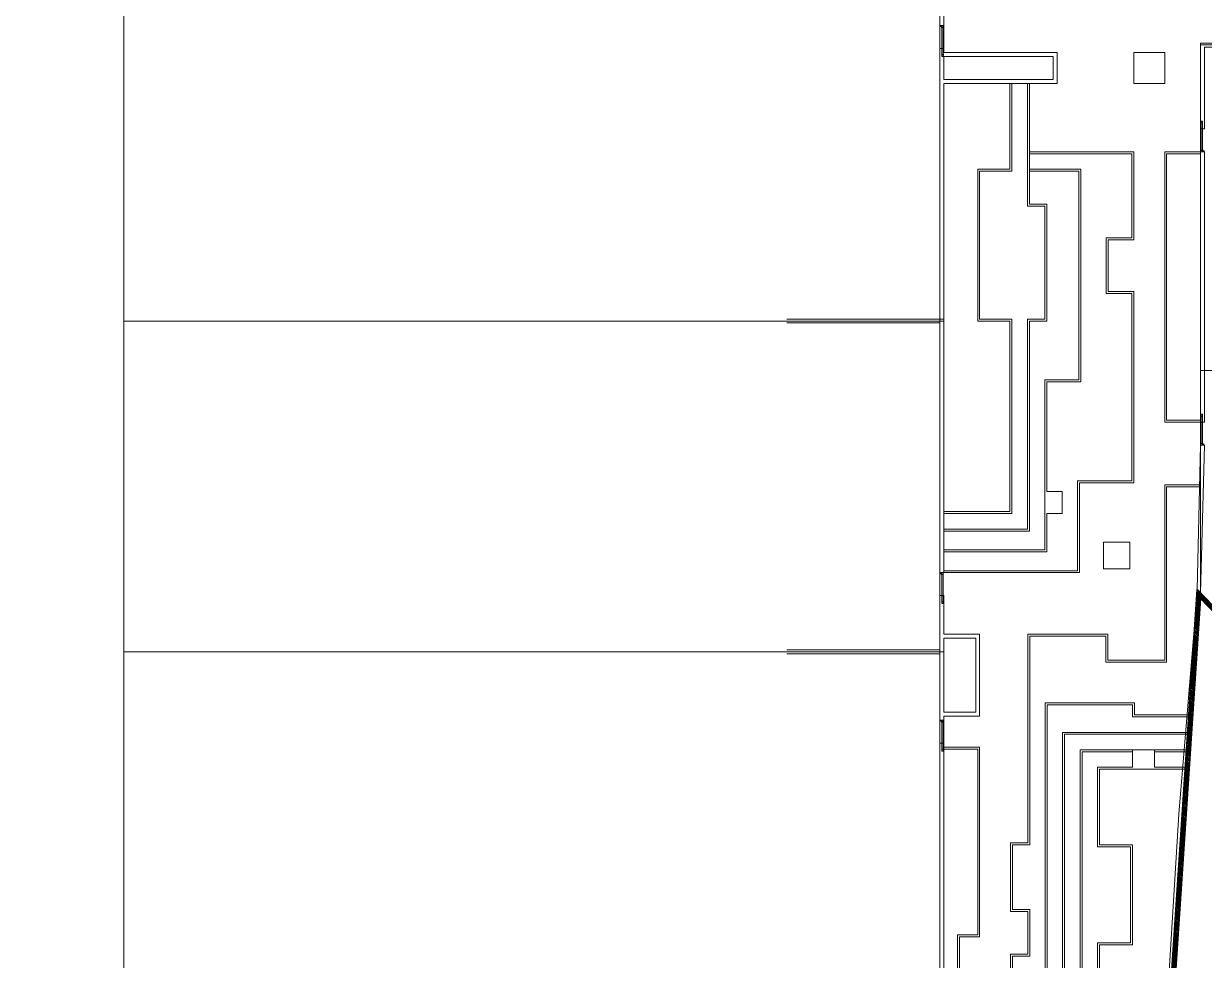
# Model space of a CAD drawing. Header units: metres. Extents: x 5205117 to 5948571, y 646915 to 1143748.
# Drawn here: x 5598979 to 5667906, y 734313 to 788981 of the extents above; entities that cross this region are included whole.
import ezdxf

# ---------------------------------------------------------------- set-up
doc = ezdxf.new("R2010")
doc.units = ezdxf.units.M
doc.header["$MEASUREMENT"] = 0
doc.linetypes.add('CONTINOUS', pattern=[0])
doc.linetypes.add('DASHED', pattern=[0.75, 0.5, -0.25])
doc.layers.get('0').update_dxf_attribs({"color": 1, "linetype": 'DASHED', "lineweight": 30})
for name, color, linetype, lineweight in [('A-Door', 3, 'Continuous', 15), ('A-Elevation 1', 4, 'Continuous', 13), ('A-Elevation 2', 163, 'Continuous', 9), ('A-Elevation 3', 251, 'Continuous', 5), ('A-Plot', 7, 'CONTINOUS', 5), ('A-Wall', 34, 'Continuous', 30), ('H-Wall hatch', 33, 'Continuous', 0), ('PLOT', 7, 'Continuous', 5), ('road', 7, 'Continuous', 9)]:
    doc.layers.add(name, color=color, linetype=linetype, lineweight=lineweight)

# ---------------------------------------------------------------- blocks, each defined once
blk = doc.blocks.new('A$C7DF671ED')
at = {"layer": 'A-Door'}
for p, q in [((-8, 1699), (-9, 1698)), ((-9, 1698), (-9, 1697)), ((-9, 1697), (-9, 1696)), ((-9, 1696), (-9, 1695)), ((-9, 1695), (-9, 1693)), ((-9, 1693), (-8, 1693)), ((-7, 1700), (-8, 1699)), ((-7, 1698), (-8, 1698)), ((-8, 1698), (-8, 1698)), ((-8, 1698), (-8, 1697)), ((-8, 1697), (-8, 1697)), ((-8, 1697), (-8, 1697)), ((-8, 1697), (-8, 1697)), ((-8, 1697), (-8, 1696)), ((-8, 1696), (-8, 1696)), ((-8, 1696), (-8, 1695)), ((-8, 1696), (-8, 1696)), ((-8, 1696), (-8, 1696)), ((-8, 1696), (-8, 1696)), ((-8, 1695), (-8, 1695)), ((-8, 1695), (-8, 1695)), ((-8, 1695), (-8, 1695)), ((-8, 1695), (-8, 1694)), ((-8, 1694), (-8, 1694)), ((-8, 1694), (-8, 1694)), ((-7, 1694), (-8, 1694)), ((-8, 1693), (-7, 1692)), ((-6, 1700), (-7, 1700)), ((-6, 1699), (-7, 1699)), ((-7, 1699), (-7, 1698)), ((-7, 1698), (-7, 1698)), ((-7, 1698), (-7, 1698)), ((-7, 1698), (-7, 1698)), ((-7, 1698), (-7, 1698)), ((-7, 1694), (-7, 1693)), ((-7, 1694), (-7, 1694)), ((-7, 1693), (-7, 1693)), ((-7, 1693), (-7, 1693)), ((-7, 1693), (-7, 1693)), ((-7, 1693), (-7, 1693)), ((-7, 1693), (-6, 1693)), ((-7, 1692), (-6, 1691)), ((-5, 1700), (-6, 1700)), ((-6, 1699), (-6, 1699)), ((-5, 1699), (-6, 1699)), ((-6, 1699), (-6, 1699)), ((-6, 1699), (-6, 1699)), ((-6, 1699), (-6, 1699)), ((-6, 1693), (-6, 1692)), ((-6, 1693), (-6, 1693)), ((-6, 1693), (-6, 1693)), ((-6, 1693), (-6, 1693)), ((-6, 1692), (-5, 1692)), ((-6, 1691), (-5, 1691)), ((-5, 1738), (0, 1738)), ((-5, 1738), (-5, 1733)), ((-5, 1733), (0, 1733)), ((-5, 1733), (-5, 1723)), ((-5, 1723), (0, 1723)), ((-5, 1723), (-5, 1718)), ((-5, 1718), (0, 1718)), ((-5, 1709), (-5, 1718)), ((-5, 1709), (0, 1709)), ((-5, 1709), (-5, 1700)), ((-5, 1700), (0, 1700)), ((-3, 1700), (-5, 1700)), ((-4, 1699), (-5, 1699)), ((-5, 1699), (-5, 1699)), ((-5, 1699), (-5, 1699)), ((-5, 1699), (-5, 1699)), ((-5, 1692), (-5, 1692)), ((-5, 1692), (-5, 1692)), ((-5, 1692), (-5, 1692)), ((-5, 1692), (-4, 1692)), ((-5, 1691), (-3, 1691)), ((-5, 1691), (-5, 1683)), ((0, 1691), (-5, 1691)), ((0, 1683), (-5, 1683)), ((-5, 1683), (-5, 1674)), ((0, 1674), (-5, 1674)), ((-5, 1674), (-5, 1668)), ((0, 1668), (-5, 1668)), ((-5, 1668), (-5, 1659)), ((0, 1659), (-5, 1659)), ((-5, 1659), (-5, 1654)), ((0, 1654), (-5, 1654)), ((-4, 1699), (-4, 1699)), ((-4, 1699), (-4, 1699)), ((-4, 1699), (-4, 1699)), ((-3, 1699), (-4, 1699)), ((-4, 1699), (-4, 1699)), ((-4, 1692), (-3, 1693)), ((-4, 1692), (-4, 1692)), ((-4, 1692), (-4, 1692)), ((-4, 1692), (-4, 1692)), ((-2, 1700), (-3, 1700)), ((-3, 1699), (-3, 1699)), ((-3, 1699), (-3, 1699)), ((-2, 1698), (-3, 1699)), ((-3, 1699), (-3, 1699)), ((-3, 1699), (-3, 1699)), ((-3, 1693), (-3, 1693)), ((-3, 1693), (-3, 1693)), ((-3, 1693), (-3, 1693)), ((-3, 1693), (-3, 1693)), ((-3, 1693), (-2, 1693)), ((-3, 1691), (-2, 1692)), ((-1, 1699), (-2, 1700)), ((-2, 1697), (-2, 1698)), ((-2, 1698), (-2, 1698)), ((-2, 1698), (-2, 1698)), ((-2, 1698), (-2, 1698)), ((-2, 1698), (-2, 1698)), ((-2, 1698), (-2, 1698)), ((-1, 1697), (-2, 1697)), ((-2, 1694), (-1, 1695)), ((-2, 1693), (-2, 1694)), ((-2, 1694), (-2, 1694)), ((-2, 1694), (-2, 1694)), ((-2, 1694), (-2, 1694)), ((-2, 1694), (-2, 1694)), ((-2, 1692), (-1, 1693)), ((-2, 1693), (-2, 1693)), ((-2, 1693), (-2, 1693)), ((-1, 1698), (-1, 1699)), ((0, 1697), (-1, 1698)), ((-1, 1696), (-1, 1697)), ((-1, 1697), (-1, 1697)), ((-1, 1697), (-1, 1697)), ((-1, 1697), (-1, 1697)), ((-1, 1696), (-1, 1696)), ((-1, 1696), (-1, 1696)), ((-1, 1695), (-1, 1696)), ((-1, 1696), (-1, 1696)), ((-1, 1693), (0, 1695)), ((-1, 1695), (-1, 1695)), ((-1, 1695), (-1, 1695)), ((-1, 1695), (-1, 1695)), ((-1, 1695), (-1, 1695)), ((-1, 1693), (-1, 1693)), ((0, 1800), (74, 1800)), ((0, 1738), (0, 1800)), ((0, 1738), (0, 1733)), ((0, 1723), (0, 1733)), ((0, 1718), (0, 1723)), ((0, 1709), (0, 1718)), ((0, 1700), (0, 1709)), ((74, 1700), (0, 1700)), ((0, 1696), (0, 1700)), ((0, 1696), (0, 1697)), ((0, 1695), (0, 1696)), ((0, 1693), (0, 1696)), ((0, 1691), (0, 1693)), ((0, 1691), (74, 1691)), ((0, 1683), (0, 1691)), ((0, 1683), (0, 1674)), ((0, 1668), (0, 1674)), ((0, 1659), (0, 1668)), ((0, 1654), (0, 1659)), ((0, 1654), (0, 109)), ((74, 1700), (74, 1800)), ((74, 1691), (74, 165)), ((0, 109), (74, 109)), ((0, 0), (0, 100)), ((0, 100), (74, 100)), ((74, 0), (0, 0)), ((81, 165), (74, 165)), ((74, 165), (74, 156)), ((81, 156), (74, 156)), ((74, 118), (74, 156)), ((74, 118), (75, 118)), ((74, 118), (74, 118)), ((74, 118), (74, 118)), ((74, 118), (74, 118)), ((74, 118), (74, 118)), ((74, 118), (74, 118)), ((75, 118), (74, 118)), ((74, 118), (74, 112)), ((81, 112), (74, 112)), ((74, 109), (74, 112)), ((78, 102), (74, 109)), ((74, 109), (74, 109)), ((74, 109), (74, 109)), ((74, 67), (74, 100)), ((74, 67), (79, 67)), ((74, 39), (74, 67)), ((74, 0), (74, 39)), ((74, 39), (79, 39)), ((81, 118), (75, 118)), ((81, 95), (78, 102)), ((82, 113), (79, 118)), ((79, 67), (79, 60)), ((79, 60), (91, 60)), ((79, 48), (79, 56)), ((92, 56), (79, 56)), ((79, 55), (79, 55)), ((79, 55), (79, 55)), ((79, 51), (79, 55)), ((79, 51), (79, 55)), ((79, 55), (79, 55)), ((81, 55), (79, 55)), ((79, 51), (79, 51)), ((79, 51), (79, 51)), ((79, 51), (79, 51)), ((79, 51), (80, 51)), ((93, 48), (79, 48)), ((79, 39), (79, 45)), ((79, 45), (93, 45)), ((80, 51), (81, 51)), ((80, 51), (80, 51)), ((80, 51), (80, 51)), ((81, 165), (81, 156)), ((81, 156), (81, 123)), ((86, 125), (81, 123)), ((81, 123), (81, 118)), ((81, 112), (81, 118)), ((84, 88), (81, 95)), ((81, 55), (82, 55)), ((81, 55), (81, 55)), ((81, 51), (82, 51)), ((81, 51), (81, 51)), ((81, 51), (81, 51)), ((86, 106), (82, 113)), ((82, 55), (83, 55)), ((82, 55), (82, 55)), ((82, 51), (82, 51)), ((82, 51), (83, 51)), ((83, 55), (84, 55)), ((83, 51), (84, 51)), ((87, 81), (84, 88)), ((84, 55), (86, 55)), ((84, 55), (84, 55)), ((84, 51), (86, 51)), ((84, 51), (84, 51)), ((90, 118), (86, 125)), ((89, 99), (86, 106)), ((86, 55), (87, 55)), ((86, 55), (86, 55)), ((86, 51), (86, 51)), ((86, 51), (87, 51)), ((89, 73), (87, 81)), ((87, 55), (88, 55)), ((87, 51), (88, 51)), ((88, 55), (89, 55)), ((88, 55), (88, 55)), ((88, 51), (89, 51)), ((88, 51), (88, 51)), ((92, 91), (89, 99)), ((90, 66), (89, 73)), ((89, 55), (89, 51)), ((89, 55), (90, 55)), ((89, 51), (90, 51)), ((89, 12), (90, 17)), ((89, 12), (90, 8)), ((94, 110), (90, 118)), ((91, 60), (90, 66)), ((90, 55), (91, 55)), ((90, 55), (90, 55)), ((90, 55), (90, 55)), ((91, 51), (90, 51)), ((90, 51), (90, 51)), ((90, 51), (90, 51)), ((90, 17), (92, 20)), ((92, 5), (90, 8)), ((91, 60), (110, 60)), ((91, 55), (91, 55)), ((92, 55), (91, 55)), ((92, 51), (91, 51)), ((91, 51), (91, 51)), ((95, 83), (92, 91)), ((92, 56), (93, 56)), ((92, 55), (92, 56)), ((92, 55), (92, 55)), ((94, 55), (92, 55)), ((92, 55), (92, 55)), ((93, 51), (92, 55)), ((92, 51), (92, 51)), ((93, 51), (92, 51)), ((92, 20), (94, 22)), ((95, 2), (92, 5)), ((93, 56), (94, 56)), ((93, 50), (93, 51)), ((94, 51), (93, 51)), ((93, 48), (93, 50)), ((93, 48), (111, 48)), ((93, 43), (93, 45)), ((93, 45), (112, 45)), ((94, 35), (93, 43)), ((98, 102), (94, 110)), ((94, 56), (95, 56)), ((94, 51), (94, 55)), ((95, 55), (94, 55)), ((94, 55), (94, 55)), ((94, 55), (94, 55)), ((94, 55), (94, 55)), ((95, 51), (94, 51)), ((94, 51), (94, 51)), ((94, 51), (94, 51)), ((94, 51), (94, 51)), ((94, 22), (94, 35)), ((94, 22), (95, 23)), ((94, 17), (94, 22)), ((112, 17), (94, 17)), ((97, 75), (95, 83)), ((95, 56), (96, 56)), ((97, 55), (95, 55)), ((97, 51), (95, 51)), ((95, 23), (98, 25)), ((98, 0), (95, 2)), ((96, 56), (96, 56)), ((96, 56), (96, 56)), ((96, 56), (96, 56)), ((97, 56), (96, 56)), ((99, 68), (97, 75)), ((97, 56), (99, 56)), ((97, 55), (97, 55)), ((98, 55), (97, 55)), ((97, 55), (97, 55)), ((97, 51), (97, 51)), ((98, 51), (97, 51)), ((97, 51), (97, 51)), ((101, 94), (98, 102)), ((98, 55), (98, 55)), ((99, 55), (98, 55)), ((98, 51), (98, 51)), ((98, 51), (99, 51)), ((103, 26), (98, 25)), ((101, 60), (99, 68)), ((99, 56), (99, 56)), ((102, 56), (99, 56)), ((100, 55), (99, 55)), ((99, 51), (100, 51)), ((100, 55), (100, 51)), ((100, 55), (100, 55)), ((100, 55), (100, 55)), ((100, 55), (100, 55)), ((100, 55), (100, 55)), ((100, 55), (111, 55)), ((100, 51), (100, 51)), ((100, 51), (100, 51)), ((100, 51), (100, 51)), ((100, 51), (100, 51)), ((111, 51), (100, 51)), ((104, 86), (101, 94)), ((102, 51), (101, 56)), ((102, 56), (103, 56)), ((102, 48), (102, 51)), ((102, 43), (102, 45)), ((103, 35), (102, 43)), ((103, 56), (111, 56)), ((103, 35), (103, 17)), ((107, 25), (103, 26)), ((107, 78), (104, 86)), ((109, 69), (107, 78)), ((111, 23), (107, 25)), ((107, 0), (111, 2)), ((110, 61), (109, 69)), ((110, 60), (110, 61)), ((110, 60), (163, 60)), ((111, 55), (111, 56)), ((111, 56), (163, 56)), ((113, 55), (111, 55)), ((111, 55), (111, 55)), ((111, 52), (111, 55)), ((111, 51), (111, 52)), ((113, 51), (111, 51)), ((111, 51), (111, 51)), ((111, 48), (111, 51)), ((111, 48), (163, 48)), ((112, 22), (111, 23)), ((111, 2), (114, 5)), ((112, 44), (112, 45)), ((112, 45), (163, 45)), ((112, 35), (112, 44)), ((112, 22), (112, 35)), ((114, 20), (112, 22)), ((112, 21), (112, 22)), ((112, 17), (112, 19)), ((115, 55), (113, 55)), ((115, 51), (113, 51)), ((115, 17), (114, 20)), ((114, 5), (115, 8)), ((115, 55), (115, 55)), ((115, 55), (115, 51)), ((115, 55), (115, 55)), ((115, 55), (115, 55)), ((115, 55), (115, 55)), ((116, 55), (115, 55)), ((115, 51), (115, 51)), ((116, 51), (115, 51)), ((115, 51), (115, 51)), ((115, 51), (115, 51)), ((115, 51), (115, 51)), ((115, 17), (116, 12)), ((115, 8), (116, 12)), ((116, 55), (116, 55)), ((116, 55), (116, 51)), ((116, 55), (116, 55)), ((116, 55), (116, 55)), ((117, 55), (116, 55)), ((116, 51), (116, 51)), ((116, 51), (116, 51)), ((116, 51), (116, 51)), ((117, 51), (116, 51)), ((141, 55), (117, 55)), ((117, 51), (149, 51)), ((141, 55), (141, 55)), ((149, 55), (141, 55)), ((149, 55), (149, 51)), ((153, 55), (149, 55)), ((157, 51), (149, 51)), ((153, 55), (153, 55)), ((157, 55), (153, 55)), ((157, 51), (157, 55)), ((157, 55), (163, 55)), ((157, 51), (163, 51)), ((163, 60), (163, 60)), ((163, 60), (164, 60)), ((163, 60), (163, 60)), ((163, 56), (163, 55)), ((163, 55), (163, 51)), ((163, 55), (166, 55)), ((163, 51), (163, 48)), ((163, 51), (166, 51)), ((163, 45), (163, 45)), ((163, 45), (163, 45)), ((163, 45), (164, 45)), ((164, 60), (164, 59)), ((164, 59), (165, 59)), ((164, 59), (164, 59)), ((164, 45), (165, 46)), ((164, 45), (164, 45)), ((164, 45), (164, 45)), ((165, 59), (165, 59)), ((165, 59), (165, 58)), ((165, 58), (165, 58)), ((165, 58), (165, 58)), ((165, 58), (166, 57)), ((165, 47), (166, 47)), ((165, 46), (165, 47)), ((165, 47), (165, 47)), ((165, 46), (165, 46)), ((165, 46), (165, 46)), ((166, 57), (166, 57)), ((166, 57), (166, 55)), ((166, 55), (166, 51)), ((166, 55), (167, 55)), ((166, 51), (166, 48)), ((166, 51), (167, 51)), ((166, 48), (166, 47)), ((167, 55), (167, 55)), ((167, 55), (167, 51)), ((167, 55), (167, 55)), ((167, 55), (167, 55)), ((171, 55), (167, 55)), ((167, 51), (167, 51)), ((167, 51), (167, 51)), ((167, 51), (167, 51)), ((167, 51), (176, 51)), ((172, 55), (171, 55)), ((172, 55), (173, 55)), ((173, 55), (173, 55)), ((175, 55), (173, 55)), ((176, 55), (175, 55)), ((175, 55), (175, 55)), ((176, 55), (176, 51)), ((178, 55), (176, 55)), ((176, 55), (176, 55)), ((178, 51), (176, 51)), ((178, 55), (179, 55)), ((179, 51), (178, 51)), ((179, 55), (180, 55)), ((180, 51), (179, 51)), ((180, 55), (180, 55)), ((180, 55), (180, 55)), ((180, 55), (181, 55)), ((180, 51), (180, 51)), ((180, 51), (180, 51)), ((181, 51), (180, 51)), ((181, 55), (181, 55)), ((181, 51), (181, 55)), ((181, 51), (181, 51)), ((98, 0), (103, -1)), ((107, 0), (103, -1))]:
    blk.add_line(p, q, dxfattribs=at)
blk = doc.blocks.new('A$C25B54C7F')
at = {"layer": 'H-Wall hatch', "ltscale": 5}
h = blk.add_hatch(dxfattribs=at)
h.set_pattern_fill('ANSI32', color=256, scale=250)
h.set_pattern_definition([(45, (-352637.76, -300726.18), (-66.29126, 66.29126), []), (45, (-352593.57, -300726.18), (-66.29126, 66.29126), [])])
h.paths.add_polyline_path([(7159, 74249), (6929, 74249), (5563, 6692), (8449, 5713), (40397, 1923), (55663, 9987), (106488, 6588), (99611, -6), (99944, -6), (107023, 6783), (55613, 10220), (40353, 2160), (8500, 5939), (5796, 6856)])
at = {"layer": 'A-Elevation 1', "ltscale": 5}
blk.add_line((122799, 21818), (122799, 21588), dxfattribs=at)
for points in [[(98049, 21818), (98049, 21588), (83969, 21588), (83969, 24088), (80989, 24088), (80989, 24318), (84199, 24318), (84199, 21818)], [(138354, 14958), (138354, 21588), (138584, 21588), (138584, 21818), (107999, 21818), (107999, 21588), (136554, 21588), (136554, 14958)], [(138124, 15188), (138124, 21588), (136784, 21588), (136784, 15188)], [(156599, 21588), (139924, 21588), (139924, 21818), (156599, 21818)], [(132554, 6588), (116779, 6588), (116779, 6358), (132554, 6358)], [(140764, 3858), (140764, 4088), (138904, 4088), (138904, 6588), (133894, 6588), (133894, 6358), (138674, 6358), (138674, 3858)]]:
    blk.add_lwpolyline(points, close=True, dxfattribs=at)
at = {"layer": 'A-Elevation 1', "ltscale": 5, "flags": 128}
blk.add_lwpolyline([(106659, 21588), (106659, 21818), (99619, 21818), (99389, 21818), (99389, 21588), (99619, 21588), (99619, 19488), (104399, 19488), (104399, 21588), (106659, 21588)], dxfattribs=at)
blk.add_lwpolyline([(104169, 21588), (99849, 21588), (99849, 19718), (104169, 19718)], close=True, dxfattribs=at)
at = {"layer": 'A-Elevation 1', "ltscale": 5}
blk.add_lwpolyline([(107023, 6782), (115439, 6588), (115439, 6358), (106803, 6588)], dxfattribs=at)
at = {"layer": 'A-Elevation 2', "ltscale": 5}
for p, q in [((103499, 30747), (103499, 21818)), ((97549, 9273), (97549, 7416))]:
    blk.add_line(p, q, dxfattribs=at)
at = {"layer": 'A-Elevation 2'}
for p, q in [((122569, 21818), (122569, 30747)), ((122799, 21818), (122799, 30747))]:
    blk.add_line(p, q, dxfattribs=at)
at = {"layer": 'A-Elevation 2', "ltscale": 5}
for points in [[(113129, 6641), (113129, 8688), (102899, 8688), (102899, 12003), (104399, 12003), (104399, 16673), (92224, 16673), (92224, 17688), (88224, 17688), (88224, 16673), (85724, 16673), (85724, 17688), (74579, 17688)], [(74694, 17573), (85609, 17573), (85609, 16558), (88339, 16558), (88339, 17573), (92109, 17573), (92109, 16558), (104284, 16558), (104284, 12118), (102784, 12118), (102784, 8573), (113014, 8573), (113014, 6644)], [(81219, 24088), (81219, 19488), (83249, 19488), (83249, 20673), (86749, 20673), (86749, 19488), (97819, 19488), (97819, 21588)], [(81334, 24088), (81334, 19603), (83134, 19603), (83134, 20788), (86864, 20788), (86864, 19603), (97704, 19603), (97704, 21588)], [(131539, 16588), (131539, 13588), (119129, 13588), (119129, 15573), (112744, 15573), (112744, 14673), (111444, 14673), (111444, 15573), (109214, 15573), (109214, 21588)], [(131424, 16588), (131424, 13703), (119244, 13703), (119244, 15688), (112479, 15688), (111479, 15688), (109329, 15688), (109329, 21588)], [(136554, 16588), (129509, 16588), (129509, 15573), (122684, 15573), (122684, 16588), (110429, 16588), (110429, 21588)], [(136554, 16703), (129394, 16703), (129394, 15688), (122799, 15688), (122799, 16703), (110544, 16703), (110544, 21588)], [(136554, 17603), (131424, 17603), (131424, 19488), (122799, 19488), (122799, 17603), (111444, 17603), (111444, 21588)], [(136554, 17718), (131539, 17718), (131539, 19603), (122684, 19603), (122684, 17718), (111559, 17718), (111559, 21588)], [(12174, 11823), (18779, 11823), (18779, 13923), (42209, 13923), (42209, 12138), (51794, 12138), (51794, 16558), (63524, 16558), (63524, 13558), (75709, 13558), (75709, 16573), (81818, 16573), (81818, 15543), (100294, 15543), (100294, 10573), (99579, 10573), (99579, 7281)], [(98679, 7341), (98679, 14643), (76609, 14643), (76609, 12658), (62624, 12658), (62624, 15658), (52694, 15658), (52694, 10578)], [(52809, 10578), (52809, 15543), (62509, 15543), (62509, 12543), (76724, 12543), (76724, 14528), (98564, 14528), (98564, 7348)], [(99694, 7273), (99694, 10458), (100409, 10458), (100409, 15658), (81933, 15658)], [(97664, 7409), (97664, 13628), (77624, 13628), (77624, 11643), (57874, 11643), (57874, 14643), (53709, 14643), (53709, 10578)], [(97549, 10573), (97549, 13513), (77739, 13513), (77739, 11528), (76609, 11528)], [(76609, 11643), (76609, 11643), (76609, 10628), (79624, 10628), (79624, 12613), (86389, 12613), (86389, 10688), (91994, 10688), (91994, 12613), (96649, 12613), (96649, 10573), (97664, 10573), (97664, 9273), (96649, 9273), (96649, 7476)]]:
    blk.add_lwpolyline(points, dxfattribs=at)
at = {"layer": 'A-Elevation 2', "ltscale": 5, "flags": 128}
for points in [[(103269, 30747), (103269, 21818)], [(107999, 21588), (107999, 13658), (113244, 13658), (113244, 10488), (124414, 10488), (124414, 11988), (127414, 11988), (127414, 10488), (132554, 10488), (132554, 16588)], [(108114, 21588), (108114, 13773), (113359, 13773), (113359, 10603), (124299, 10603), (124299, 12103), (127529, 12103), (127529, 10603), (132439, 10603), (132439, 16588)], [(96534, 7484), (96534, 12498), (92109, 12498), (92109, 10573), (86274, 10573), (86274, 12498), (79739, 12498), (79739, 10513), (76593, 10513), (63624, 10513), (62624, 10513), (56759, 10513), (56759, 13513), (54839, 13513), (54839, 10463), (45554, 10463), (45554, 8008), (35894, 8008), (35894, 12908), (33844, 12908), (33844, 6538), (32344, 6538)], [(116779, 6588), (116779, 8688), (132554, 8688), (132554, 6588)], [(116894, 6588), (116894, 8573), (132439, 8573), (132439, 6588)]]:
    blk.add_lwpolyline(points, dxfattribs=at)
at = {"layer": 'A-Elevation 3'}
for p, q in [((98049, 21818), (99389, 21818)), ((98049, 21588), (99389, 21588)), ((106659, 21818), (107999, 21818)), ((139924, 21818), (138584, 21818)), ((139924, 21588), (138584, 21588)), ((116779, 6588), (115439, 6588))]:
    blk.add_line(p, q, dxfattribs=at)
blk.add_lwpolyline([(109769, 12258), (108229, 12258), (108229, 10718), (109769, 10718)], close=True, dxfattribs=at)
at = {"layer": 'A-Elevation 3', "ltscale": 5, "flags": 128}
blk.add_lwpolyline([(138354, 10488), (138354, 8688), (136554, 8688), (136554, 10488), (138354, 10488)], dxfattribs=at)
at = {"layer": 'A-Elevation 3'}
blk.add_lwpolyline([(132554, 6588), (133894, 6588)], dxfattribs=at)
at = {"layer": 'A-Wall', "ltscale": 5}
blk.add_lwpolyline([(7159, 74249), (5796, 6856), (8500, 5939), (40353, 2160), (55613, 10220), (107023, 6783), (99944, -6), (99611, -6), (106488, 6588), (55663, 9987), (40397, 1923), (8449, 5713), (5563, 6692), (6929, 74249)], dxfattribs=at)
at = {"layer": 'A-Door'}
for p, rotation in [((99389, 21613), 90), ((107999, 21613), 90), ((139924, 21613), 90), ((115439, 6563), 270), ((132554, 6563), 270)]:
    blk.add_blockref('A$C7DF671ED', p, dxfattribs=dict(at, rotation=rotation))

msp = doc.modelspace()

# ---------------------------------------------------------------- linework, layer by layer
at = {"layer": 'A-Plot'}
for points in [[(5664056.7, 704550.6), (5666413.6, 742848.8), (5667502.1, 755953.1), (5674796.5, 748346.2), (5681996.9, 745368.3), (5684865.8, 744181.8), (5707332.3, 737606.7), (5708847.5, 737163.3), (5718183.8, 735217.2), (5728053.5, 736509.7), (5735145.4, 759593.7), (5741814.8, 785399.3), (5748338, 810639.5), (5751989.5, 824768.4), (5752885.2, 828234.1), (5759830.9, 859596.4), (5760466.7, 864628.5), (5768762, 899038)], [(5664290.2, 704600.9), (5666643.1, 742832.2), (5667689.1, 755425.8), (5674664, 748152.2), (5681909, 745155.7), (5684789.3, 743964.5), (5707267.7, 737385.9), (5708791.6, 736940), (5718175, 734984.1), (5728229.9, 736300.8), (5735366.8, 759531.1), (5742037.4, 785341.8), (5748560.7, 810582), (5752212.2, 824710.8), (5753108.9, 828180.4), (5760057.8, 859557.1), (5760693.2, 864587), (5768985.6, 898984.1)]]:
    msp.add_lwpolyline(points, dxfattribs=at)
at = {"layer": 'PLOT', "ltscale": 0.5}
for p, q in [((5604824.1, 771625.3), (5652688.1, 771625.3)), ((5722848.7, 768737.6), (5667688.1, 768737.6)), ((5604824.1, 752325.3), (5652688.1, 752325.3))]:
    msp.add_line(p, q, dxfattribs=at)
at = {"layer": 'road', "ltscale": 0.5}
msp.add_line((5667688.1, 755430), (5667688.1, 787737.6), dxfattribs=at)
msp.add_lwpolyline([(5467491.9, 664014.3), (5491006.8, 661948.2), (5495380.9, 661567.8), (5599824.1, 661567.8, 0.4142136), (5604824.1, 666567.8), (5604824.1, 863125.3)], format="xyb", dxfattribs=at)
msp.add_lwpolyline([(5670188.1, 787737.6), (5667688.1, 787737.6)], dxfattribs=at)

# ---------------------------------------------------------------- block references
at = {"ltscale": 5, "rotation": 90}
msp.add_blockref('A$C25B54C7F', (5674276.1, 648941.7), dxfattribs=at)

doc.saveas('drawing.dxf')
